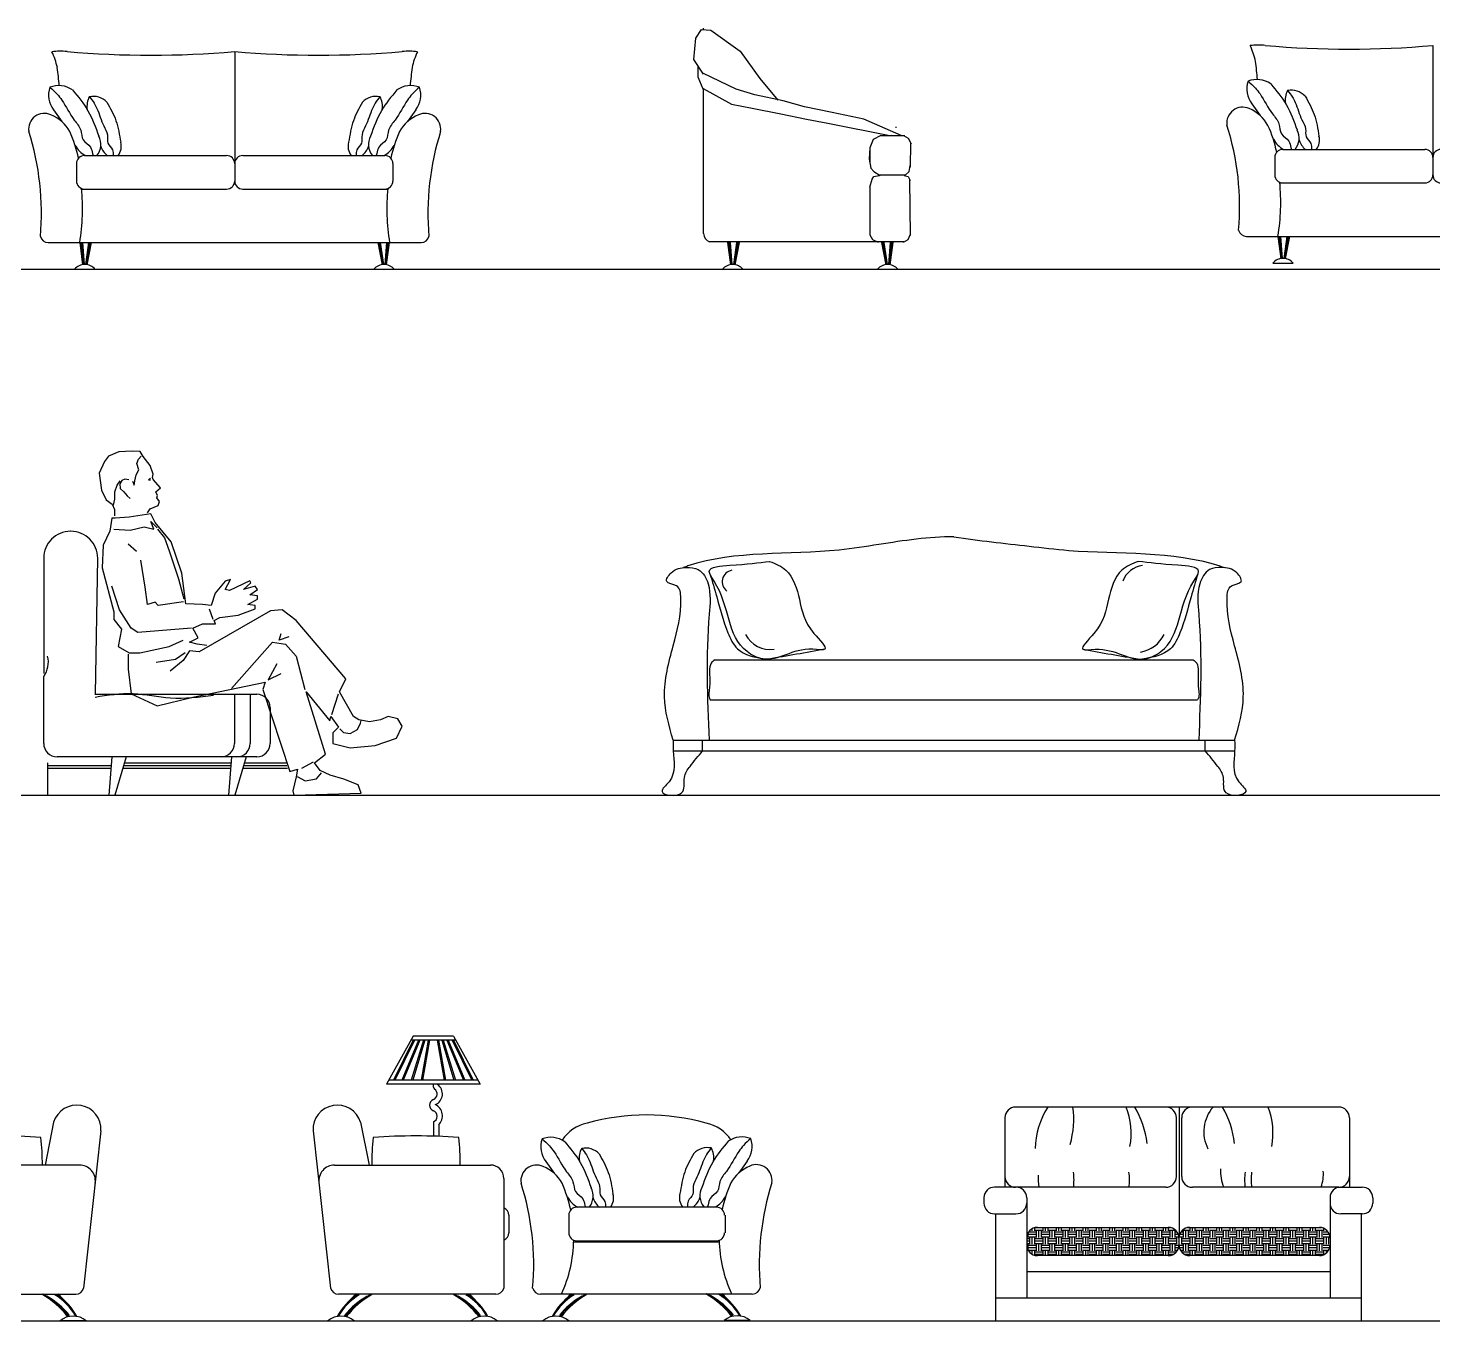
# Model space of a CAD drawing. Header units: inches. Extents: x 11 to 53.5, y 7.4 to 32.2.
# Drawn here: x 41.9 to 47.15, y 14.19 to 19.03 of the extents above; entities that cross this region are included whole.
import ezdxf

# ---------------------------------------------------------------- set-up
doc = ezdxf.new("R2010")
doc.units = ezdxf.units.IN
doc.header["$MEASUREMENT"] = 0
for name, color, linetype in [('02', 2, 'Continuous'), ('1', 1, 'Continuous'), ('8', 8, 'Continuous')]:
    doc.layers.add(name, color=color, linetype=linetype)

msp = doc.modelspace()

# ---------------------------------------------------------------- hatches: boundary and pattern name
at = {"layer": '8'}
h = msp.add_hatch(dxfattribs=at)
h.set_pattern_fill('EARTH', color=256, scale=0.1, style=0)
h.set_pattern_definition([(0, (-12.28184, -15.420214), (0.025, 0.025), [0.025, -0.025]), (0, (-12.28184, -15.41084), (0.025, 0.025), [0.025, -0.025]), (0, (-12.28184, -15.401464), (0.025, 0.025), [0.025, -0.025]), (90, (-12.278716, -15.39834), (-0.025, 0.025), [0.025, -0.025]), (90, (-12.26934, -15.39834), (-0.025, 0.025), [0.025, -0.025]), (90, (-12.259966, -15.39834), (-0.025, 0.025), [0.025, -0.025])])
h.paths.add_polyline_path([(46.2446, 14.5401, 0.414214), (46.2046, 14.5001), (46.2046, 14.4744, 0.414214), (46.2446, 14.4344), (46.7295, 14.4344, 0.414214), (46.7695, 14.4744), (46.7695, 14.5001, 0.414214), (46.7295, 14.5401)])
h.paths.add_polyline_path([(46.1646, 14.4344, 0.414214), (46.2046, 14.4744), (46.2046, 14.5001, 0.414214), (46.1646, 14.5401), (45.6749, 14.5401, 0.414214), (45.6349, 14.5001), (45.6349, 14.4744, 0.414214), (45.6749, 14.4344)])

# ---------------------------------------------------------------- linework, layer by layer
at = {"layer": '02'}
for p, q in [((44.3981, 18.9885), (44.4185, 19.0203)), ((44.4185, 19.0203), (44.4531, 19.0179)), ((44.4259, 19.0198), (44.4259, 19.026)), ((44.39, 18.9079), (44.3981, 18.9885)), ((44.4531, 19.0179), (44.5631, 18.9396)), ((42.6729, 18.9382), (42.6729, 18.454)), ((44.5631, 18.9396), (44.6365, 18.837)), ((47.1542, 18.961), (47.1542, 18.4769)), ((44.4266, 18.8541), (44.39, 18.9079)), ((44.4063, 18.8419), (44.4063, 18.881)), ((44.4246, 18.7979), (44.4063, 18.8419)), ((44.5489, 18.7979), (44.4266, 18.8565)), ((44.6365, 18.837), (44.7037, 18.7563)), ((44.4246, 18.8003), (44.5305, 18.7416)), ((44.4259, 18.2579), (44.4259, 18.7996)), ((44.6181, 18.7759), (44.5489, 18.7979)), ((44.7241, 18.7539), (44.6181, 18.7759)), ((41.9952, 18.7203), (42.0263, 18.6765)), ((43.3505, 18.7203), (43.3194, 18.6765)), ((44.5305, 18.7416), (44.5305, 18.7416)), ((44.5305, 18.7416), (44.6079, 18.727)), ((44.6079, 18.727), (44.7159, 18.705)), ((44.7159, 18.705), (44.8117, 18.6854)), ((44.8035, 18.7319), (44.7241, 18.7539)), ((44.9074, 18.7099), (44.8035, 18.7319)), ((45.0256, 18.6854), (44.9074, 18.7099)), ((46.4766, 18.7431), (46.5077, 18.6993)), ((44.8117, 18.6854), (44.8911, 18.6707)), ((44.8911, 18.6707), (45.1234, 18.6243)), ((45.1656, 18.6243), (45.0256, 18.6854)), ((45.1463, 18.6525), (45.1463, 18.6561)), ((45.0607, 18.6096), (45.0485, 18.5778)), ((45.0892, 18.6243), (45.0607, 18.6096)), ((45.0872, 18.6243), (45.1788, 18.6243)), ((45.1279, 18.6243), (45.131, 18.626)), ((45.1748, 18.6243), (45.1911, 18.6145)), ((45.1911, 18.6145), (45.2033, 18.5925)), ((42.1112, 18.5493), (42.6429, 18.5493)), ((42.7029, 18.5493), (43.2345, 18.5493)), ((45.0485, 18.5778), (45.0464, 18.5363)), ((45.0493, 18.5201), (45.0493, 18.5801)), ((45.2006, 18.5954), (45.1992, 18.5061)), ((46.5926, 18.5722), (47.1242, 18.5722)), ((42.0812, 18.5193), (42.0812, 18.454)), ((43.2645, 18.5193), (43.2645, 18.454)), ((45.0464, 18.5363), (45.0525, 18.5021)), ((45.0525, 18.5021), (45.0627, 18.4898)), ((45.1951, 18.4898), (45.1992, 18.5118)), ((46.5626, 18.5422), (46.5626, 18.4769)), ((45.0485, 18.4312), (45.0566, 18.4605)), ((45.0566, 18.4605), (45.0627, 18.4703)), ((45.0627, 18.4898), (45.0872, 18.4752)), ((45.0627, 18.4703), (45.0831, 18.4752)), ((45.1797, 18.476), (45.0859, 18.476)), ((45.1768, 18.4752), (45.1911, 18.4703)), ((45.1788, 18.4752), (45.1951, 18.4898)), ((45.1911, 18.4703), (45.1992, 18.4556)), ((45.1972, 18.4581), (45.1992, 18.2503)), ((46.5811, 18.4469), (47.1242, 18.4469)), ((42.0998, 18.424), (42.6429, 18.424)), ((42.7029, 18.424), (43.246, 18.424)), ((45.0493, 18.2513), (45.0493, 18.4342)), ((45.0485, 18.2527), (45.0586, 18.2356)), ((45.0586, 18.2356), (45.079, 18.2258)), ((45.1748, 18.2258), (45.1911, 18.2356)), ((45.1911, 18.2356), (45.1992, 18.2527)), ((46.4567, 18.2469), (48.4521, 18.2469)), ((46.5747, 18.2469), (46.5852, 18.1636)), ((46.5797, 18.2469), (46.5884, 18.1641)), ((46.5845, 18.2469), (46.5908, 18.1644)), ((46.6079, 18.2469), (46.5962, 18.1644)), ((46.613, 18.2469), (46.5995, 18.164)), ((46.6174, 18.2469), (46.6011, 18.1638)), ((41.9754, 18.224), (43.3704, 18.224)), ((42.0933, 18.224), (42.1039, 18.1407)), ((42.0983, 18.224), (42.1071, 18.1412)), ((42.1031, 18.224), (42.1094, 18.1415)), ((42.1266, 18.224), (42.1149, 18.1415)), ((42.1317, 18.224), (42.1182, 18.1411)), ((42.136, 18.224), (42.1198, 18.1409)), ((43.2078, 18.224), (43.224, 18.1409)), ((43.2121, 18.224), (43.2256, 18.1411)), ((43.2172, 18.224), (43.2289, 18.1415)), ((43.2406, 18.224), (43.2344, 18.1415)), ((43.2455, 18.224), (43.2367, 18.1412)), ((43.2504, 18.224), (43.2399, 18.1407)), ((45.175, 18.226), (44.4484, 18.226)), ((44.5165, 18.224), (44.5271, 18.1407)), ((44.5215, 18.224), (44.5303, 18.1412)), ((44.5263, 18.224), (44.5326, 18.1415)), ((44.5497, 18.224), (44.538, 18.1415)), ((44.5549, 18.224), (44.5413, 18.1411)), ((44.5592, 18.224), (44.543, 18.1409)), ((45.0914, 18.224), (45.1076, 18.1409)), ((45.0958, 18.224), (45.1093, 18.1411)), ((45.1009, 18.224), (45.1126, 18.1415)), ((45.1243, 18.224), (45.118, 18.1415)), ((45.1291, 18.224), (45.1203, 18.1412)), ((45.1341, 18.224), (45.1235, 18.1407)), ((46.5557, 18.1469), (46.6318, 18.1469)), ((42.2893, 17.4439), (42.2401, 17.4413)), ((42.3191, 17.4426), (42.2893, 17.4439)), ((42.1856, 17.405), (42.1662, 17.361)), ((42.2012, 17.4244), (42.1856, 17.405)), ((42.2401, 17.4413), (42.2012, 17.4244)), ((42.3075, 17.3973), (42.3126, 17.4141)), ((42.3139, 17.3739), (42.3075, 17.3973)), ((42.3126, 17.4141), (42.323, 17.4244)), ((42.3308, 17.4232), (42.3191, 17.4426)), ((42.3567, 17.3895), (42.3308, 17.4232)), ((42.1662, 17.361), (42.1753, 17.2975)), ((42.2621, 17.339), (42.2504, 17.3338)), ((42.2776, 17.3364), (42.2621, 17.339)), ((42.2997, 17.3325), (42.3049, 17.3545)), ((42.3049, 17.3545), (42.3139, 17.3739)), ((42.3586, 17.3412), (42.3503, 17.3357)), ((42.3684, 17.3571), (42.3567, 17.3895)), ((42.3658, 17.3455), (42.3684, 17.3571)), ((42.3684, 17.3377), (42.3658, 17.3455)), ((42.1753, 17.2975), (42.1921, 17.2613)), ((42.2245, 17.2911), (42.2331, 17.3163)), ((42.2245, 17.2639), (42.2245, 17.2911)), ((42.2331, 17.3163), (42.2448, 17.3328)), ((42.2504, 17.3338), (42.2439, 17.3209)), ((42.2439, 17.3209), (42.2452, 17.304)), ((42.2452, 17.304), (42.2582, 17.2911)), ((42.2582, 17.2911), (42.2712, 17.2768)), ((42.2906, 17.3312), (42.2971, 17.3157)), ((42.2971, 17.3157), (42.2997, 17.3325)), ((42.3503, 17.3357), (42.3586, 17.3357)), ((42.3956, 17.3066), (42.3684, 17.3377)), ((42.3774, 17.2911), (42.3956, 17.3066)), ((42.3839, 17.2781), (42.3774, 17.2911)), ((42.1921, 17.2613), (42.2141, 17.2457)), ((42.2141, 17.2457), (42.2232, 17.225)), ((42.2193, 17.2419), (42.2245, 17.2639)), ((42.2712, 17.2768), (42.2815, 17.2665)), ((42.3567, 17.2276), (42.3723, 17.2341)), ((42.3723, 17.2341), (42.3865, 17.2406)), ((42.3813, 17.2691), (42.3839, 17.2781)), ((42.3917, 17.2548), (42.3813, 17.2691)), ((42.3865, 17.2406), (42.3917, 17.2548)), ((42.2135, 17.1925), (42.2054, 17.1442)), ((42.2256, 17.1925), (42.2135, 17.1925)), ((42.2232, 17.225), (42.2232, 17.2017)), ((42.278, 17.1966), (42.2256, 17.1925)), ((42.3587, 17.2087), (42.278, 17.1966)), ((42.3463, 17.2134), (42.3567, 17.2276)), ((42.3749, 17.1764), (42.3587, 17.2087)), ((42.2054, 17.1442), (42.1812, 17.0918)), ((42.2215, 17.1522), (42.2821, 17.1482)), ((42.2821, 17.1482), (42.3345, 17.1603)), ((42.3345, 17.1603), (42.3708, 17.1522)), ((42.3587, 17.1805), (42.3829, 17.1563)), ((42.3708, 17.1522), (42.3587, 17.1805)), ((42.4354, 17.1039), (42.3749, 17.1764)), ((42.3839, 17.1512), (42.4102, 17.119)), ((42.1812, 17.0918), (42.1772, 17.0071)), ((42.3063, 17.0676), (42.274, 17.0958)), ((42.4102, 17.119), (42.4283, 17.0706)), ((42.4757, 16.987), (42.4354, 17.1039)), ((42.3385, 16.9346), (42.3224, 17.0353)), ((42.4283, 17.0706), (42.4626, 16.9658)), ((42.1772, 17.0071), (42.2215, 16.8419)), ((42.4897, 16.8725), (42.4757, 16.987)), ((42.2417, 16.8499), (42.2135, 16.9386)), ((42.3466, 16.8701), (42.3385, 16.9346)), ((42.4626, 16.9658), (42.4828, 16.8912)), ((42.6371, 16.9575), (42.5996, 16.9128)), ((42.6573, 16.9628), (42.6371, 16.9575)), ((42.6371, 16.9265), (42.6573, 16.9628)), ((42.6532, 16.9225), (42.6371, 16.9265)), ((42.7299, 16.9588), (42.6532, 16.9225)), ((42.7057, 16.9265), (42.7339, 16.9507)), ((42.75, 16.9386), (42.7057, 16.9265)), ((42.7339, 16.9507), (42.7299, 16.9588)), ((42.7299, 16.9064), (42.7581, 16.9265)), ((42.7581, 16.9265), (42.75, 16.9386)), ((42.3749, 16.8781), (42.3466, 16.8701)), ((42.387, 16.866), (42.3749, 16.8781)), ((42.4816, 16.8794), (42.387, 16.866)), ((42.5524, 16.8701), (42.4897, 16.8725)), ((42.5846, 16.866), (42.5524, 16.8701)), ((42.5996, 16.9128), (42.5846, 16.866)), ((42.7218, 16.8701), (42.7581, 16.8902)), ((42.75, 16.866), (42.7218, 16.8701)), ((42.7581, 16.9023), (42.7299, 16.9064)), ((42.75, 16.854), (42.75, 16.866)), ((42.7581, 16.8902), (42.7581, 16.9023)), ((42.2215, 16.8419), (42.2215, 16.8136)), ((42.2215, 16.8136), (42.2498, 16.7774)), ((42.2861, 16.7814), (42.2417, 16.8499)), ((42.8065, 16.8459), (42.5403, 16.6927)), ((42.5922, 16.8132), (42.5791, 16.8524)), ((42.5967, 16.8096), (42.6169, 16.8217)), ((42.6169, 16.8217), (42.6855, 16.8298)), ((42.6855, 16.8298), (42.75, 16.854)), ((42.8509, 16.8499), (42.8065, 16.8459)), ((42.9033, 16.8096), (42.8509, 16.8499)), ((42.2498, 16.7774), (42.2377, 16.7129)), ((42.3103, 16.7653), (42.2861, 16.7814)), ((42.512, 16.7814), (42.3103, 16.7653)), ((42.5161, 16.7814), (42.5524, 16.7975)), ((42.5362, 16.7451), (42.5161, 16.7814)), ((42.5524, 16.7975), (42.6008, 16.7975)), ((42.6008, 16.7975), (42.5967, 16.8096)), ((42.8388, 16.7371), (42.8469, 16.7612)), ((43.0889, 16.5919), (42.9033, 16.8096)), ((42.2377, 16.7129), (42.278, 16.6887)), ((42.3184, 16.6887), (42.4273, 16.7129)), ((42.4273, 16.7129), (42.4797, 16.7371)), ((42.5039, 16.729), (42.5362, 16.7451)), ((42.5322, 16.7209), (42.5039, 16.729)), ((42.5685, 16.7169), (42.5322, 16.7209)), ((42.6613, 16.5557), (42.8146, 16.729)), ((42.8146, 16.729), (42.863, 16.7209)), ((42.8751, 16.7492), (42.8388, 16.7371)), ((42.863, 16.7209), (42.9033, 16.6766)), ((42.274, 16.6847), (42.274, 16.6282)), ((42.278, 16.6887), (42.3184, 16.6887)), ((42.4515, 16.6645), (42.3789, 16.6524)), ((42.4797, 16.6605), (42.4313, 16.6202)), ((42.4878, 16.6887), (42.4515, 16.6645)), ((42.5039, 16.6968), (42.4797, 16.6605)), ((42.5403, 16.6927), (42.5039, 16.6968)), ((42.9033, 16.6766), (42.9356, 16.5516)), ((44.4687, 16.6627), (46.257, 16.6627)), ((42.274, 16.6282), (42.2861, 16.5355)), ((42.8307, 16.6484), (42.7985, 16.5879)), ((42.7985, 16.5879), (42.8469, 16.6121)), ((41.9585, 16.3505), (41.9585, 16.6005)), ((42.5161, 16.5234), (42.7863, 16.5799)), ((42.7863, 16.5799), (42.7783, 16.5516)), ((42.7783, 16.5516), (42.8791, 16.2453)), ((43.0647, 16.5436), (43.0889, 16.5919)), ((42.1495, 16.534), (42.7557, 16.534)), ((42.2861, 16.5355), (42.3829, 16.4912)), ((42.3829, 16.4912), (42.5161, 16.5234)), ((42.6719, 16.534), (42.6719, 16.3505)), ((42.7311, 16.534), (42.7311, 16.3505)), ((42.9397, 16.5436), (43.0284, 16.4347)), ((43.0123, 16.3098), (42.9397, 16.5436)), ((43.0365, 16.4589), (43.0607, 16.5355)), ((43.1172, 16.4509), (43.0647, 16.5436)), ((44.4515, 16.5127), (46.2742, 16.5127)), ((42.8057, 16.484), (42.8057, 16.3505)), ((43.0284, 16.4347), (43.0324, 16.4509)), ((43.0324, 16.4509), (43.0607, 16.4106)), ((43.1373, 16.4388), (43.1172, 16.4509)), ((43.2463, 16.4509), (43.218, 16.4388)), ((43.2826, 16.4428), (43.2463, 16.4509)), ((43.0607, 16.4106), (43.0405, 16.3904)), ((43.066, 16.4044), (43.0795, 16.3908)), ((43.1047, 16.387), (43.1319, 16.4025)), ((43.1319, 16.4025), (43.1435, 16.4257)), ((43.1777, 16.4307), (43.1373, 16.4388)), ((43.1435, 16.4257), (43.1455, 16.4354)), ((43.218, 16.4388), (43.1777, 16.4307)), ((43.2785, 16.3703), (43.2987, 16.4146)), ((43.2987, 16.4146), (43.2826, 16.4428)), ((43.0405, 16.3904), (43.0405, 16.3501)), ((43.0405, 16.3501), (43.1051, 16.334)), ((43.0795, 16.3908), (43.1047, 16.387)), ((43.1051, 16.334), (43.1978, 16.342)), ((43.1978, 16.342), (43.2785, 16.3703)), ((44.3128, 16.3627), (46.4128, 16.3627)), ((44.4231, 16.3221), (44.4231, 16.3627)), ((46.3026, 16.3221), (46.3026, 16.3627)), ((42.7557, 16.3005), (42.0085, 16.3005)), ((42.9719, 16.2775), (43.0123, 16.3098)), ((44.3128, 16.3227), (46.4128, 16.3227)), ((41.9727, 16.2771), (41.9727, 16.1571)), ((41.9727, 16.2671), (42.2108, 16.2671)), ((41.9727, 16.2571), (42.21, 16.2571)), ((42.2544, 16.2571), (42.6581, 16.2571)), ((42.2574, 16.2671), (42.6589, 16.2671)), ((42.2603, 16.2771), (42.6597, 16.2771)), ((42.7025, 16.2571), (42.8704, 16.2571)), ((42.7055, 16.2671), (42.868, 16.2671)), ((42.7085, 16.2771), (42.8656, 16.2771)), ((42.8791, 16.2453), (42.9074, 16.2534)), ((42.9074, 16.2534), (42.9033, 16.2251)), ((42.9235, 16.2574), (42.9679, 16.2816)), ((42.9921, 16.2493), (42.9719, 16.2775)), ((42.9787, 16.2184), (42.9981, 16.2397)), ((43.03, 16.231), (42.9921, 16.2493)), ((42.9033, 16.2251), (42.8903, 16.1732)), ((42.907, 16.2262), (42.936, 16.2107)), ((42.936, 16.2107), (42.9787, 16.2184)), ((43.0808, 16.2171), (43.03, 16.231)), ((43.1351, 16.1951), (43.0808, 16.2171)), ((43.1454, 16.1647), (43.1351, 16.1951)), ((42.8903, 16.1732), (42.8943, 16.1571)), ((42.8943, 16.1571), (43.1454, 16.1647)), ((43.3409, 15.2554, -0.1069), (43.2409, 15.0754, -0.1069)), ((43.3404, 15.2404, -0.1069), (43.2665, 15.0904, -0.1069)), ((43.346, 15.2404, -0.1069), (43.2721, 15.0904, -0.1069)), ((43.3602, 15.2404, -0.1069), (43.2977, 15.0904, -0.1069)), ((43.3656, 15.2404, -0.1069), (43.3031, 15.0904, -0.1069)), ((43.4992, 15.2404, -0.1069), (43.3326, 15.2404, -0.1069)), ((43.379, 15.2404, -0.1069), (43.3335, 15.0904, -0.1069)), ((43.3842, 15.2404, -0.1069), (43.3387, 15.0904, -0.1069)), ((43.4909, 15.2554, -0.1069), (43.3409, 15.2554, -0.1069)), ((43.3968, 15.2404, -0.1069), (43.3704, 15.0904, -0.1069)), ((43.4019, 15.2404, -0.1069), (43.3755, 15.0904, -0.1069)), ((43.43, 15.2404, -0.1069), (43.4563, 15.0904, -0.1069)), ((43.435, 15.2404, -0.1069), (43.4614, 15.0904, -0.1069)), ((43.4476, 15.2404, -0.1069), (43.4931, 15.0904, -0.1069)), ((43.4529, 15.2404, -0.1069), (43.4983, 15.0904, -0.1069)), ((43.4662, 15.2404, -0.1069), (43.5287, 15.0904, -0.1069)), ((43.4717, 15.2404, -0.1069), (43.5342, 15.0904, -0.1069)), ((43.4858, 15.2404, -0.1069), (43.5597, 15.0904, -0.1069)), ((43.4909, 15.2554, -0.1069), (43.5909, 15.0754, -0.1069)), ((43.4914, 15.2404, -0.1069), (43.5653, 15.0904, -0.1069)), ((43.5826, 15.0904, -0.1069), (43.2492, 15.0904, -0.1069)), ((43.5909, 15.0754, -0.1069), (43.2409, 15.0754, -0.1069)), ((43.4159, 15.0647, -0.1069), (43.4159, 15.0754, -0.1069)), ((46.802, 14.9901), (45.5937, 14.9901)), ((46.2049, 14.9901), (46.2049, 14.5077)), ((41.9957, 14.9333, 0.1069), (41.9639, 14.7733, 0.1069)), ((43.1437, 14.9333), (43.1754, 14.7733)), ((43.4159, 14.9346, -0.1069), (43.4159, 14.8809, -0.1069)), ((43.4359, 14.9239, -0.1069), (43.4359, 14.8814, -0.1069)), ((45.5537, 14.9501), (45.5537, 14.6906)), ((46.1949, 14.7301), (46.1949, 14.9501)), ((46.2149, 14.7301), (46.2149, 14.9501)), ((46.842, 14.9502), (46.842, 14.6906)), ((42.1729, 14.9013, 0.1069), (42.1076, 14.313, 0.1069)), ((42.9665, 14.9013), (43.0317, 14.313)), ((42.093, 14.7733, 0.1069), (41.5101, 14.7733, 0.1069)), ((43.0463, 14.7733), (43.6292, 14.7733)), ((43.8363, 14.7864, -0.1069), (43.8674, 14.7426, -0.1069)), ((44.5897, 14.7878, -0.1069), (44.5586, 14.744, -0.1069)), ((43.6792, 14.7233), (43.6792, 14.313)), ((46.1549, 14.6901), (45.5149, 14.6906)), ((46.802, 14.6901), (46.2549, 14.6901)), ((46.8095, 14.6906), (46.8895, 14.6906)), ((44.475, 14.6154, -0.1069), (43.9523, 14.6154, -0.1069)), ((45.4749, 14.6506), (45.4749, 14.6306)), ((45.6349, 14.6506), (45.6349, 14.2763)), ((46.7695, 14.6506), (46.7695, 14.2763)), ((46.9295, 14.6506), (46.9295, 14.6306)), ((43.6977, 14.5854), (43.6977, 14.5201)), ((43.9223, 14.5854, -0.1069), (43.9223, 14.5201, -0.1069)), ((44.5072, 14.5854, -0.1069), (44.5072, 14.5201, -0.1069)), ((45.5149, 14.5906), (45.5949, 14.5906)), ((45.5185, 14.5884), (45.5185, 14.1901)), ((46.8895, 14.5906), (46.8095, 14.5906)), ((46.8858, 14.5884), (46.8858, 14.1901)), ((45.6749, 14.5401), (46.1646, 14.5401)), ((46.2446, 14.5401), (46.7295, 14.5401)), ((43.9409, 14.4857, -0.1069), (44.4853, 14.4857, -0.1069)), ((43.9523, 14.4901, -0.1069), (44.475, 14.4901, -0.1069)), ((46.2046, 14.5001), (46.2046, 14.4744)), ((46.1646, 14.4344), (45.6749, 14.4344)), ((46.7295, 14.4344), (46.2446, 14.4344)), ((46.7695, 14.3736), (45.6349, 14.3736)), ((41.4892, 14.2901, 0.1069), (42.0785, 14.2901, 0.1069)), ((43.6501, 14.2901), (43.0608, 14.2901)), ((44.6088, 14.2901, -0.1069), (43.8165, 14.2901, -0.1069)), ((45.5185, 14.2763), (46.8858, 14.2763)), ((42.1176, 14.1901, 0.1069), (42.02, 14.1901, 0.1069)), ((43.8251, 14.1901, -0.1069), (43.9226, 14.1901, -0.1069)), ((44.6009, 14.1916, -0.1069), (44.5034, 14.1916, -0.1069))]:
    msp.add_line(p, q, dxfattribs=at)
msp.add_lwpolyline([(42.152, 16.534), (42.1605, 17.0436, 0.414214), (42.0605, 17.1436), (42.0585, 17.1436, 0.414214), (41.9585, 17.0436), (41.9585, 16.6112)], format="xyb", dxfattribs=at)
for points in [[(42.2134, 16.3005), (42.2021, 16.1571)], [(42.2673, 16.3005), (42.2247, 16.1571)], [(42.6615, 16.3005), (42.6502, 16.1571)], [(42.7154, 16.3005), (42.6729, 16.1571)]]:
    msp.add_lwpolyline(points, dxfattribs=at)
for centre, radius, start, end in [((42.0196, 18.6743), 0.2652, 84.3094, 96.5371), ((41.7179, 18.8119), 0.2993, 12.865, 24.8581), ((42.359, 22.5586), 3.634, 265.0569, 274.9548), ((42.9867, 22.5586), 3.634, 265.0452, 274.9431), ((43.3261, 18.6743), 0.2652, 83.4629, 95.6906), ((43.6279, 18.8119), 0.2993, 155.1419, 167.135), ((46.5009, 18.6971), 0.2652, 84.3094, 96.5371), ((46.1992, 18.8348), 0.2993, 12.865, 24.8581), ((46.8404, 22.5814), 3.634, 265.0569, 274.9548), ((37.7055, 18.3751), 4.3334, 5.7686, 6.6708), ((47.6402, 18.3751), 4.3334, 173.3292, 174.2314), ((42.1869, 18.398), 4.3334, 5.7686, 6.6708), ((42.0145, 18.7201), 0.0907, 55.0706, 111.3118), ((43.3313, 18.7201), 0.0907, 68.6882, 124.9294), ((46.5504, 18.7984), 0.0922, 161.6688, 216.8088), ((46.4958, 18.7429), 0.0907, 55.0706, 111.3118), ((42.069, 18.7755), 0.0922, 161.6688, 216.8088), ((42.1941, 18.7338), 0.0738, 151.0079, 189.4415), ((42.143, 18.6982), 0.0725, 44.4097, 100.6509), ((43.2027, 18.6982), 0.0725, 79.3491, 135.5903), ((43.1516, 18.7338), 0.0738, 350.5585, 28.9921), ((43.2767, 18.7755), 0.0922, 323.1912, 18.3312), ((46.6755, 18.7566), 0.0738, 151.0079, 189.4415), ((46.6243, 18.7211), 0.0725, 44.4097, 100.6509), ((41.9611, 18.6481), 0.059, 65.3723, 188.2209), ((43.3846, 18.6481), 0.059, 351.7791, 114.6277), ((46.4424, 18.671), 0.059, 65.3723, 188.2209), ((46.4147, 18.5953), 0.1395, 28.478, 67.9871), ((41.9334, 18.5724), 0.1395, 28.478, 67.9871), ((43.4124, 18.5724), 0.1395, 112.0129, 151.522), ((45.4278, 18.3578), 1.0036, 354.969, 17.6796), ((46.0802, 18.4569), 0.501, 12.1108, 24.1446), ((40.9465, 18.3349), 1.0036, 354.969, 17.6796), ((41.5989, 18.434), 0.501, 12.1108, 24.1446), ((42.1064, 18.5909), 0.066, 320.9252, 27.9818), ((43.2393, 18.5909), 0.066, 152.0182, 219.0748), ((43.7468, 18.434), 0.501, 155.8554, 167.8892), ((44.3993, 18.3349), 1.0036, 162.3204, 185.031), ((46.6394, 18.6531), 0.0922, 207.8731, 241.3813), ((46.5878, 18.6138), 0.066, 320.9252, 27.9818), ((46.724, 18.6293), 0.0738, 197.2122, 230.7203), ((46.6775, 18.606), 0.0528, 320.2192, 17.3208), ((42.1581, 18.6303), 0.0922, 207.8731, 241.3813), ((42.1112, 18.5193), 0.03, 90, 180), ((42.2426, 18.6064), 0.0738, 197.2122, 230.7203), ((42.1962, 18.5831), 0.0528, 320.2192, 17.3208), ((42.6429, 18.5193), 0.03, 0, 90), ((42.7029, 18.5193), 0.03, 90, 180), ((43.1495, 18.5831), 0.0528, 162.6792, 219.7808), ((43.1031, 18.6064), 0.0738, 309.2797, 342.7878), ((43.1877, 18.6303), 0.0922, 298.6187, 332.1269), ((43.2345, 18.5193), 0.03, 0, 90), ((46.5926, 18.5422), 0.03, 90, 180), ((47.1242, 18.5422), 0.03, 0, 90), ((47.1842, 18.5422), 0.03, 90, 180), ((42.1112, 18.454), 0.03, 180, 270), ((42.6429, 18.454), 0.03, 270, 0), ((42.7029, 18.454), 0.03, 180, 270), ((43.2345, 18.454), 0.03, 270, 0), ((46.5926, 18.4769), 0.03, 180, 270), ((45.8327, 18.3718), 0.7525, 350.4441, 5.9004), ((47.1242, 18.4769), 0.03, 270, 0), ((47.1842, 18.4769), 0.03, 180, 270), ((41.3513, 18.3489), 0.7525, 350.4441, 5.9004), ((43.9944, 18.3489), 0.7525, 174.0996, 189.5559), ((41.9754, 18.254), 0.03, 193.7828, 270), ((43.3704, 18.254), 0.03, 270, 346.2172), ((44.4659, 18.2622), 0.0402, 186.0636, 244.1768), ((46.4567, 18.2769), 0.03, 193.7828, 270), ((42.1124, 18.0923), 0.0495, 39.7371, 140.2629), ((43.2314, 18.0923), 0.0495, 39.7371, 140.2629), ((44.5356, 18.0923), 0.0495, 39.7371, 140.2629), ((45.115, 18.0923), 0.0495, 39.7371, 140.2629), ((46.5937, 18.1152), 0.0495, 39.7371, 140.2629), ((44.5393, 16.9552), 0.0433, 99.6086, 233.5866), ((46.0816, 16.9234), 0.0939, 98.4095, 158.8673), ((44.6764, 16.8061), 0.1044, 207.3999, 277.9362), ((46.04, 16.8113), 0.1214, 279.7186, 333.979), ((41.8841, 16.6544), 0.0919, 324.1181, 14.1764), ((42.7557, 16.484), 0.05, 0, 90), ((42.0085, 16.3505), 0.05, 180, 270), ((42.6219, 16.3505), 0.05, 270, 0), ((42.6811, 16.3505), 0.05, 270, 0), ((42.7557, 16.3505), 0.05, 270, 0), ((43.424, 15.0647, -0.1069), 0.0081, 180, 243.2701), ((43.4075, 15.039, -0.1069), 0.0225, 291.8352, 55.2358), ((43.4075, 15.039, -0.1069), 0.0425, 291.8352, 55.2358), ((42.0823, 14.9066, 0.1069), 0.0907, 356.6606, 162.8598), ((43.057, 14.9066), 0.0907, 17.1402, 183.3394), ((43.4243, 14.9972, -0.1069), 0.0225, 111.8352, 248.1648), ((43.4075, 14.9555, -0.1069), 0.0225, 291.8352, 68.1648), ((43.4026, 14.9572, -0.1069), 0.0471, 314.9892, 63.8639), ((45.5937, 14.9501), 0.04, 90, 180), ((45.9829, 14.8229), 0.317, 148.1421, 177.9136), ((45.4568, 14.9455), 0.3541, 344.4068, 7.236), ((45.7406, 14.8906), 0.2848, 350.2552, 20.4583), ((45.7358, 14.8121), 0.352, 6.8902, 30.3858), ((46.1549, 14.9501), 0.04, 0, 90), ((46.2549, 14.9501), 0.04, 90, 180), ((46.436, 14.898), 0.1387, 138.3691, 207.2877), ((46.0631, 14.8121), 0.352, 6.8902, 30.3858), ((46.2714, 14.8906), 0.2848, 350.2552, 20.4583), ((46.802, 14.9501), 0.04, 0, 90), ((44.0211, 14.786, -0.1069), 0.1472, 101.8223, 146.9114), ((44.2136, 14.1249, -0.1069), 0.8355, 74.5409, 105.4591), ((44.4062, 14.786, -0.1069), 0.1472, 33.0886, 78.1777), ((41.7882, 12.6385, 0.1069), 2.2435, 85.9064, 94.0936), ((41.0094, 14.778, 0.1069), 0.9442, 359.7097, 5.969), ((44.13, 14.778), 0.9442, 174.031, 180.2903), ((43.3511, 12.6385), 2.2435, 85.9064, 94.0936), ((42.5129, 14.7715), 1.0038, 0.0975, 5.9857), ((43.9101, 14.8416, -0.1069), 0.0922, 161.6688, 216.8088), ((43.8555, 14.7862, -0.1069), 0.0907, 55.0706, 111.3118), ((44.5704, 14.7876, -0.1069), 0.0907, 68.6882, 124.9294), ((44.5158, 14.8431, -0.1069), 0.0922, 323.1912, 18.3312), ((44.0352, 14.7999, -0.1069), 0.0738, 151.0079, 189.4415), ((43.9841, 14.7644, -0.1069), 0.0725, 44.4097, 100.6509), ((44.4419, 14.7658, -0.1069), 0.0725, 79.3491, 135.5903), ((44.3908, 14.8013, -0.1069), 0.0738, 350.5585, 28.9921), ((42.0928, 14.7142, 0.1069), 0.059, 351.7791, 90.2322), ((43.0465, 14.7142), 0.059, 89.7678, 188.2209), ((43.6292, 14.7233), 0.05, 0, 90), ((43.8022, 14.7142, -0.1069), 0.059, 65.3723, 188.2209), ((43.7745, 14.6385, -0.1069), 0.1395, 28.478, 67.9871), ((44.6515, 14.6399, -0.1069), 0.1395, 112.0129, 151.522), ((44.6238, 14.7157, -0.1069), 0.059, 351.7791, 114.6277), ((45.5937, 14.7301), 0.04, 180, 270), ((45.8467, 14.7225), 0.1691, 175.8631, 191.0291), ((45.6319, 14.7187), 0.1801, 350.87, 8.9164), ((45.8394, 14.7187), 0.1801, 350.87, 8.9164), ((46.1549, 14.7301), 0.04, 270, 0), ((46.2549, 14.7301), 0.04, 180, 270), ((46.5056, 14.7475), 0.1456, 175.641, 203.2093), ((46.6301, 14.7187), 0.1801, 171.0836, 189.13), ((46.6541, 14.7187), 0.1801, 171.0836, 189.13), ((46.5991, 14.7396), 0.1456, 340.1645, 4.359), ((46.802, 14.7301), 0.04, 270, 0), ((42.7876, 14.401, -0.1069), 1.0036, 354.969, 17.6796), ((43.44, 14.5001, -0.1069), 0.501, 12.1108, 24.1446), ((43.9475, 14.6571, -0.1069), 0.066, 320.9251, 27.9818), ((44.0373, 14.6492, -0.1069), 0.0528, 320.2192, 17.3208), ((44.3887, 14.6507, -0.1069), 0.0528, 162.6792, 219.7808), ((44.4785, 14.6585, -0.1069), 0.066, 152.0182, 219.0749), ((44.986, 14.5015, -0.1069), 0.501, 155.8554, 167.8892), ((45.6384, 14.4024, -0.1069), 1.0036, 162.3204, 185.031), ((45.5149, 14.6506), 0.04, 90, 180), ((45.5949, 14.6506), 0.04, 0, 90), ((46.8095, 14.6506), 0.04, 90, 180), ((46.8895, 14.6506), 0.04, 0, 90), ((43.6677, 14.5854), 0.03, 0, 67.4898), ((43.9992, 14.6964, -0.1069), 0.0922, 207.8731, 241.3813), ((43.9523, 14.5854, -0.1069), 0.03, 90, 180), ((44.0837, 14.6725, -0.1069), 0.0738, 197.2122, 230.7203), ((44.3423, 14.6739, -0.1069), 0.0738, 309.2797, 342.7878), ((44.4268, 14.6978, -0.1069), 0.0922, 298.6187, 332.1269), ((44.475, 14.5854, -0.1069), 0.03, 0, 90), ((45.5149, 14.6306), 0.04, 180, 270), ((45.5949, 14.6306), 0.04, 270, 0), ((46.8095, 14.6306), 0.04, 180, 270), ((46.8895, 14.6306), 0.04, 270, 0), ((43.6677, 14.5201), 0.03, 292.5102, 0), ((43.9523, 14.5201, -0.1069), 0.03, 180, 270), ((44.475, 14.5201, -0.1069), 0.03, 270, 0), ((45.6749, 14.5001), 0.04, 90, 180), ((46.1646, 14.5001), 0.04, 0, 90), ((46.2446, 14.5001), 0.04, 90, 180), ((46.7295, 14.5001), 0.04, 0, 90), ((43.44, 14.5001, -0.1069), 0.501, 335.218, 359.1173), ((44.986, 14.5015, -0.1069), 0.501, 180.8827, 204.782), ((45.6749, 14.4744), 0.04, 180, 270), ((46.1646, 14.4744), 0.04, 270, 0), ((46.2446, 14.4744), 0.04, 180, 270), ((46.7295, 14.4744), 0.04, 270, 0), ((42.0785, 14.3201, 0.1069), 0.03, 270, 346.2172), ((43.0608, 14.3201), 0.03, 193.7828, 270), ((43.6501, 14.3201), 0.03, 270, 346.2172), ((43.8165, 14.3201, -0.1069), 0.03, 193.7828, 270), ((44.2772, 14.0107, -0.1069), 0.3219, 37.5441, 60.77), ((44.303, 14.0353, -0.1069), 0.2902, 36.4721, 62.0167), ((44.2964, 14.0498, -0.1069), 0.3127, 30.425, 50.6395), ((44.6065, 14.3235, -0.1069), 0.0335, 273.935, 344.1803), ((41.7939, 14.0093, 0.1069), 0.3219, 37.5441, 60.77), ((41.8197, 14.0338, 0.1069), 0.2902, 36.4721, 62.0167), ((41.8422, 14.0448, 0.1069), 0.2699, 37.8898, 61.58), ((41.8701, 14.0815, 0.1069), 0.2442, 31.2162, 57.777), ((41.8647, 14.0832, 0.1069), 0.249, 29.8496, 55.6272), ((41.8131, 14.0484, 0.1069), 0.3127, 30.425, 50.6395), ((43.3263, 14.0484), 0.3127, 129.3605, 149.575), ((43.2746, 14.0832), 0.249, 124.3728, 150.1504), ((43.2692, 14.0815), 0.2442, 122.223, 148.7838), ((43.2971, 14.0448), 0.2699, 118.42, 142.1102), ((43.3196, 14.0338), 0.2902, 117.9833, 143.5279), ((43.3454, 14.0093), 0.3219, 119.23, 142.4559), ((43.3314, 14.0093), 0.3219, 37.5441, 60.77), ((43.3572, 14.0338), 0.2902, 36.4721, 62.0167), ((43.3797, 14.0448), 0.2699, 37.8898, 61.58), ((43.4076, 14.0815), 0.2442, 31.2162, 57.777), ((43.4022, 14.0832), 0.249, 29.8496, 55.6272), ((43.3506, 14.0484), 0.3127, 30.425, 50.6395), ((44.1296, 14.0484, -0.1069), 0.3127, 129.3605, 149.575), ((44.078, 14.0832, -0.1069), 0.249, 124.3728, 150.1504), ((44.0726, 14.0815, -0.1069), 0.2442, 122.223, 148.7838), ((44.1004, 14.0448, -0.1069), 0.2699, 118.42, 142.1102), ((44.1229, 14.0338, -0.1069), 0.2902, 117.9833, 143.5279), ((44.1488, 14.0093, -0.1069), 0.3219, 119.23, 142.4559), ((44.3255, 14.0462, -0.1069), 0.2699, 37.8898, 61.58), ((44.3534, 14.0829, -0.1069), 0.2442, 31.2162, 57.777), ((44.348, 14.0846, -0.1069), 0.249, 29.8496, 55.6272), ((42.0688, 14.1326, 0.1069), 0.0755, 49.7425, 130.2575), ((43.0705, 14.1326), 0.0755, 49.7425, 130.2575), ((43.6063, 14.1326), 0.0755, 49.7425, 130.2575), ((43.8738, 14.1326, -0.1069), 0.0755, 49.7425, 130.2575), ((44.5521, 14.134, -0.1069), 0.0755, 49.7425, 130.2575)]:
    msp.add_arc(centre, radius, start, end, dxfattribs=at)
for points, knots in [([(46.4628, 18.8274), (46.4723, 18.8192), (46.4889, 18.8048), (46.5203, 18.7639), (46.5425, 18.715), (46.5829, 18.672), (46.5809, 18.6263), (46.6177, 18.6098), (46.6212, 18.585), (46.6242, 18.5745), (46.6248, 18.5722)], [0, 0, 0, 0, 37.506288, 65.782259, 153.619658, 198.465285, 236.495883, 274.837161, 300.242842, 307.42838, 307.42838, 307.42838, 307.42838]), ([(41.9815, 18.8045), (41.991, 18.7963), (42.0076, 18.7819), (42.0389, 18.741), (42.0611, 18.6922), (42.1016, 18.6491), (42.0995, 18.6034), (42.1363, 18.5869), (42.1399, 18.5621), (42.1428, 18.5516), (42.1435, 18.5493)], [0, 0, 0, 0, 37.506288, 65.782259, 153.619658, 198.465285, 236.495883, 274.837161, 300.242842, 307.42838, 307.42838, 307.42838, 307.42838]), ([(42.1296, 18.7695), (42.1358, 18.7617), (42.1468, 18.7479), (42.1653, 18.7111), (42.1756, 18.6694), (42.201, 18.6296), (42.1926, 18.5939), (42.2191, 18.5755), (42.2183, 18.5571), (42.2188, 18.5498), (42.2188, 18.5493)], [0, 0, 0, 0, 37.506288, 65.782259, 153.619658, 198.465285, 236.495883, 274.837161, 300.242842, 301.926971, 301.926971, 301.926971, 301.926971]), ([(43.2161, 18.7695), (43.2099, 18.7617), (43.199, 18.7479), (43.1804, 18.7111), (43.1702, 18.6694), (43.1448, 18.6296), (43.1531, 18.5939), (43.1266, 18.5755), (43.1274, 18.5571), (43.127, 18.5498), (43.1269, 18.5493)], [0, 0, 0, 0, 37.506288, 65.782259, 153.619658, 198.465285, 236.495883, 274.837161, 300.242842, 301.926971, 301.926971, 301.926971, 301.926971]), ([(43.3642, 18.8045), (43.3548, 18.7963), (43.3382, 18.7819), (43.3068, 18.741), (43.2846, 18.6922), (43.2442, 18.6491), (43.2462, 18.6034), (43.2094, 18.5869), (43.2058, 18.5621), (43.2029, 18.5516), (43.2022, 18.5493)], [0, 0, 0, 0, 37.506288, 65.782259, 153.619658, 198.465285, 236.495883, 274.837161, 300.242842, 307.42838, 307.42838, 307.42838, 307.42838]), ([(46.6109, 18.7924), (46.6172, 18.7845), (46.6281, 18.7708), (46.6467, 18.734), (46.6569, 18.6923), (46.6823, 18.6524), (46.674, 18.6168), (46.7005, 18.5984), (46.6997, 18.5799), (46.7001, 18.5726), (46.7001, 18.5722)], [0, 0, 0, 0, 37.506288, 65.782259, 153.619658, 198.465285, 236.495883, 274.837161, 300.242842, 301.926971, 301.926971, 301.926971, 301.926971]), ([(45.3628, 17.1233), (45.2691, 17.1233), (45.1255, 17.1011), (44.7963, 17.0495), (44.5401, 17.0736), (44.3567, 17.0101), (44.351, 17.008)], [0, 0, 0, 0, 280.88646, 429.78634, 996.057881, 1014.265426, 1014.265426, 1014.265426, 1014.265426]), ([(45.3628, 17.1233), (45.4573, 17.1085), (45.6001, 17.0938), (45.9294, 17.0532), (46.1856, 17.0736), (46.369, 17.0101), (46.3747, 17.008)], [0, 0, 0, 0, 280.88646, 429.78634, 996.057881, 1014.265426, 1014.265426, 1014.265426, 1014.265426]), ([(44.4687, 16.6627), (44.4631, 16.6593), (44.4502, 16.6492), (44.4477, 16.61), (44.4524, 16.5684), (44.4431, 16.5292), (44.4505, 16.5144), (44.4515, 16.5127)], [11.332246, 11.332246, 11.332246, 11.332246, 30.159375, 60.90184, 118.176528, 163.393392, 169.260433, 169.260433, 169.260433, 169.260433]), ([(46.257, 16.6627), (46.2626, 16.6593), (46.2755, 16.6492), (46.278, 16.61), (46.2732, 16.5684), (46.2826, 16.5292), (46.2752, 16.5144), (46.2742, 16.5127)], [11.332246, 11.332246, 11.332246, 11.332246, 30.159375, 60.90184, 118.176528, 163.393392, 169.260433, 169.260433, 169.260433, 169.260433]), ([(43.8226, 14.8707, -0.1069), (43.8321, 14.8624, -0.1069), (43.8487, 14.848, -0.1069), (43.88, 14.8072, -0.1069), (43.9022, 14.7583, -0.1069), (43.9427, 14.7152, -0.1069), (43.9406, 14.6695, -0.1069), (43.9774, 14.653, -0.1069), (43.981, 14.6283, -0.1069), (43.9839, 14.6177, -0.1069), (43.9846, 14.6154, -0.1069)], [0, 0, 0, 0, 37.506288, 65.782259, 153.619658, 198.465285, 236.495883, 274.837161, 300.242842, 307.42838, 307.42838, 307.42838, 307.42838]), ([(44.6034, 14.8721, -0.1069), (44.5939, 14.8639, -0.1069), (44.5773, 14.8495, -0.1069), (44.546, 14.8086, -0.1069), (44.5238, 14.7597, -0.1069), (44.4833, 14.7166, -0.1069), (44.4853, 14.6709, -0.1069), (44.4485, 14.6544, -0.1069), (44.445, 14.6297, -0.1069), (44.4421, 14.6191, -0.1069), (44.4414, 14.6168, -0.1069)], [0, 0, 0, 0, 37.506288, 65.782259, 153.619658, 198.465285, 236.495883, 274.837161, 300.242842, 307.42838, 307.42838, 307.42838, 307.42838]), ([(43.9707, 14.8357, -0.1069), (43.9769, 14.8278, -0.1069), (43.9878, 14.814, -0.1069), (44.0064, 14.7772, -0.1069), (44.0167, 14.7355, -0.1069), (44.0421, 14.6957, -0.1069), (44.0337, 14.6601, -0.1069), (44.0602, 14.6416, -0.1069), (44.0594, 14.6232, -0.1069), (44.0599, 14.6159, -0.1069), (44.0599, 14.6154, -0.1069)], [0, 0, 0, 0, 37.506288, 65.782259, 153.619658, 198.465285, 236.495883, 274.837161, 300.242842, 301.926971, 301.926971, 301.926971, 301.926971]), ([(44.4553, 14.8371, -0.1069), (44.4491, 14.8292, -0.1069), (44.4381, 14.8154, -0.1069), (44.4196, 14.7786, -0.1069), (44.4093, 14.7369, -0.1069), (44.3839, 14.6971, -0.1069), (44.3923, 14.6615, -0.1069), (44.3658, 14.643, -0.1069), (44.3666, 14.6246, -0.1069), (44.3661, 14.6173, -0.1069), (44.3661, 14.6168, -0.1069)], [0, 0, 0, 0, 37.506288, 65.782259, 153.619658, 198.465285, 236.495883, 274.837161, 300.242842, 301.926971, 301.926971, 301.926971, 301.926971])]:
    msp.add_open_spline(points, degree=3, knots=knots, dxfattribs=at)
for points in [[(46.5477, 18.8173), (46.6055, 18.7398), (46.6461, 18.6448)], [(42.0664, 18.7944), (42.1242, 18.7169), (42.1647, 18.6219)], [(43.2794, 18.7944), (43.2216, 18.7169), (43.181, 18.6219)], [(46.6762, 18.7719), (46.7101, 18.7024), (46.728, 18.6217)], [(42.1948, 18.749), (42.2288, 18.6796), (42.2466, 18.5988)], [(43.1509, 18.749), (43.117, 18.6796), (43.0991, 18.5988)], [(44.6733, 17.0313), (44.5253, 17.0167), (44.4479, 16.9939), (44.4661, 16.9575), (44.589, 16.6937), (44.6482, 16.6664), (44.8348, 16.7028), (44.8803, 16.7028), (44.8393, 16.762), (44.7847, 16.8893), (44.7346, 16.9985), (44.6733, 17.0313)], [(46.0524, 17.0313), (46.2004, 17.0167), (46.2778, 16.9939), (46.2596, 16.9575), (46.1367, 16.6937), (46.0775, 16.6664), (45.8909, 16.7028), (45.8454, 16.7028), (45.8863, 16.762), (45.941, 16.8893), (45.991, 16.9985), (46.0524, 17.0313)], [(44.3128, 16.3627), (44.2804, 16.5245), (44.313, 16.7157), (44.3415, 16.8947), (44.3252, 16.9394), (44.2886, 16.9557), (44.3049, 16.9883), (44.3619, 17.0086), (44.4067, 17.0005), (44.4433, 16.9476), (44.4474, 16.8337), (44.4474, 16.3627)], [(44.4505, 16.9844), (44.4757, 16.8991), (44.5175, 16.7645), (44.553, 16.7046), (44.6584, 16.6657)], [(46.2751, 16.9844), (46.25, 16.8991), (46.2082, 16.7645), (46.1727, 16.7046), (46.0673, 16.6657)], [(46.4128, 16.3627), (46.4452, 16.5245), (46.4127, 16.7157), (46.3842, 16.8947), (46.4004, 16.9394), (46.4371, 16.9557), (46.4208, 16.9883), (46.3638, 17.0086), (46.319, 17.0005), (46.2824, 16.9476), (46.2783, 16.8337), (46.2783, 16.3627)], [(44.8793, 16.7026), (44.774, 16.6836), (44.6697, 16.6657)], [(45.8463, 16.7026), (45.9516, 16.6836), (46.056, 16.6657)], [(42.1507, 16.5237), (42.2932, 16.5366), (42.4324, 16.5205), (42.5942, 16.5302)], [(44.3128, 16.3627), (44.3128, 16.3227), (44.2973, 16.2069), (44.2711, 16.1702), (44.3444, 16.165), (44.3549, 16.2226), (44.3759, 16.2645), (44.4231, 16.3221)], [(46.4128, 16.3627), (46.4128, 16.3227), (46.4284, 16.2069), (46.4546, 16.1702), (46.3812, 16.165), (46.3708, 16.2226), (46.3498, 16.2645), (46.3026, 16.3221)], [(43.9074, 14.8605, -0.1069), (43.9652, 14.7831, -0.1069), (44.0058, 14.6881, -0.1069)], [(44.3901, 14.8165, -0.1069), (44.3561, 14.7471, -0.1069), (44.3382, 14.6664, -0.1069)], [(44.5185, 14.8619, -0.1069), (44.4607, 14.7845, -0.1069), (44.4201, 14.6895, -0.1069)], [(44.0359, 14.8151, -0.1069), (44.0699, 14.7457, -0.1069), (44.0877, 14.665, -0.1069)]]:
    msp.add_spline(points, degree=3, dxfattribs=at)
at = {"layer": '1'}
for p, q in [((32.8586, 18.124), (53.1849, 18.124)), ((32.8586, 16.1571), (53.1849, 16.1571)), ((32.8586, 14.1901), (53.1849, 14.1901))]:
    msp.add_line(p, q, dxfattribs=at)

doc.saveas('drawing.dxf')
